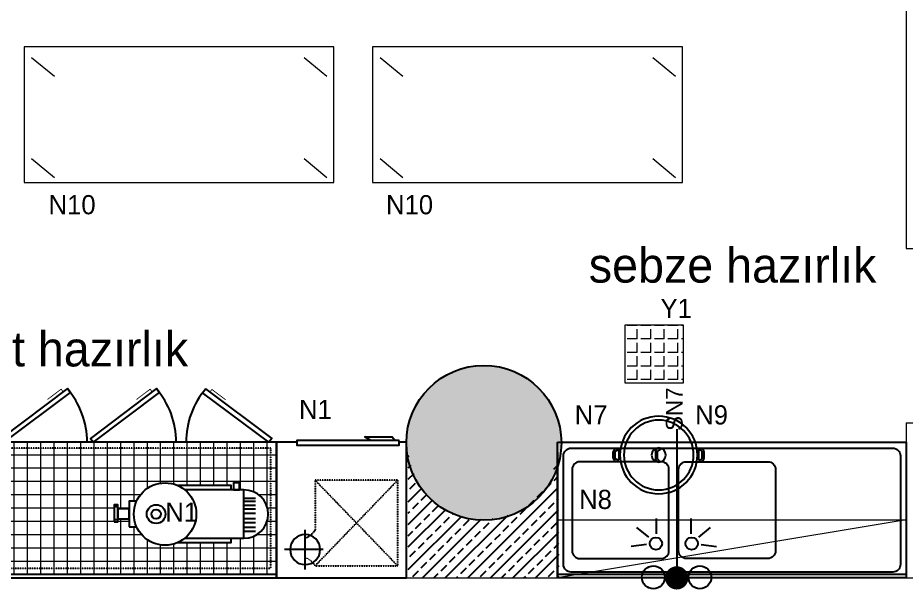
# Model space of a CAD drawing. Header units: centimetres. Extents: x -72470 to -43129, y -18750 to -16337.
# Drawn here: x -46881.9 to -46423.2, y -17407.3 to -17107.6 of the extents above; entities that cross this region are included whole.
import ezdxf

# ---------------------------------------------------------------- set-up
doc = ezdxf.new("R2010")
doc.units = ezdxf.units.CM
doc.header["$MEASUREMENT"] = 0
for name, pattern in [('DASHDOT', [25.399999999999995, 12.7, -6.349999999999998, 0, -6.349999999999998]), ('Dashed', [0.0056444444656372, 0.0028222222328186, -0.0028222222328186]), ('DUZ', [0])]:
    doc.linetypes.add(name, pattern=pattern)
doc.layers.get('0').update_dxf_attribs({"linetype": 'DUZ', "lineweight": 0})
for name, color, linetype in [('002 Çizgi', 7, 'Continuous'), ('11-021_500-BLOK A-str_zemin_kat$0$2DKOLON', 4, 'Continuous'), ('11-021_500-BLOK A-str_zemin_kat$0$2DTARAMA1', 253, 'Continuous'), ('11-021_500-BLOK B-str_zemin_kat$0$2DKOLON', 4, 'Continuous'), ('11-021_500-BLOK B-str_zemin_kat$0$2DTARAMA1', 253, 'Continuous'), ('CIHAZ', 2, 'Continuous'), ('Kıtc-002 Çizgi', 7, 'Continuous'), ('S2000-002 Çizgi', 7, 'Continuous'), ('S2000-019 Su Tes İşaretler', 5, 'Continuous'), ('SIH', 4, 'Continuous'), ('SU', 152, 'Continuous'), ('wall', 4, 'Continuous')]:
    doc.layers.add(name, color=color, linetype=linetype)
doc.layers.add('TEFRIS', color=30, linetype='Continuous', lineweight=9)
doc.styles.add('TAKSİM', font='GOTHIC.TTF', dxfattribs={"height": 20})

# ---------------------------------------------------------------- blocks, each defined once
blk = doc.blocks.new('A$C4A433252')
at = {"layer": 'S2000-002 Çizgi'}
for points in [[(61.53216344448811, 28.60264249656075), (64.75661477367976, 28.60264249656075), (64.75661477367976, 32.22882749472774), (61.53216344448811, 32.22882749472774)], [(-2.5558138077e-06, 12.09571986222363), (1.783050320527763, 12.09571986222363), (1.783050320527763, 20.93918844882773), (-2.5558138077e-06, 20.93918844882773)], [(1.783050320527763, 13.70673981726668), (7.74941911575388, 13.70673981726668), (7.74941911575388, 18.84829182598287), (1.783050320527763, 18.84829182598287)]]:
    blk.add_lwpolyline(points, close=True, dxfattribs=at)
for points in [[(60.34403425485653, 28.6222470033531), (60.34403425485653, 30.81981017309045), (32.89109184880818, 30.81981017309045)], [(36.44692856374786, 3.622247003353095), (66.99445982031193, 3.622247003353095), (66.99445982031193, 28.6222470033531), (36.44692856374786, 28.6222470033531)], [(66.99445982031193, 24.39169648196866), (73.01926600373191, 24.39169648196866)], [(1.783050320527763, 19.80804787529769), (-2.5558138077e-06, 19.80804787529769)], [(11.58695970967801, 22.79227670865657), (7.74941911575388, 22.79227670865657), (7.74941911575388, 9.452217298049616)], [(66.99445982031193, 22.78005780043486), (73.01926600373191, 22.78005780043486)], [(66.99445982031193, 20.76550877008913), (73.01926600373191, 20.76550877008913)], [(66.99445982031193, 18.75096245345594), (73.01926600373191, 18.75096245345594)], [(66.99445982031193, 16.5349582487047), (73.01926600373191, 16.5349582487047)], [(66.99445982031193, 13.91604640885407), (73.01926600373191, 13.91604640885407)], [(1.783050320527763, 13.22686043575322), (-2.5558138077e-06, 13.22686043575322)], [(7.74941911575388, 9.452217298049616), (11.58695970967801, 9.452217298049616)], [(66.99445982031193, 11.70004491781537), (73.01926600373191, 11.70004491781537)], [(66.99445982031193, 9.282588252370717), (73.01926600373191, 9.282588252370717)], [(66.99445982031193, 7.268039222024982), (73.01926600373191, 7.268039222024982)], [(32.89109184880818, 1.424683833615745), (60.34403425485653, 1.424683833615745), (60.34403425485653, 3.622247003353095)]]:
    blk.add_lwpolyline(points, dxfattribs=at)
for centre, radius in [((26.26474871737082, 16.12224700335309), 16.12224508013605), ((21.62960619647856, 16.12224700335309), 4.836676993788386), ((21.62960619647856, 16.12224700335309), 2.418340424531379)]:
    blk.add_circle(centre, radius, dxfattribs=at)
blk.add_arc((66.99445982031193, 16.12224700335309), 12.5, 270, 90, dxfattribs=at)
blk = doc.blocks.new('188-70')
at = {"layer": '002 Çizgi', "color": 7}
blk.add_line((24.32586168855778, -110.0460483423885), (24.32586168855778, 77.95395165761147), dxfattribs=at)
for points in [[(-71.33921312315215, 41.26263230040422), (-45.7278760982299, 75.49159541346671), (-43.67413831144222, 73.95491519197094), (-69.28547533637175, 39.72595207890481)], [(-43.67413831144222, -110.0460483423885), (26.32586168855778, -110.0460483423885), (26.32586168855778, 77.95395165761147), (-43.67413831144222, 77.95395165761147)], [(-71.4896948098467, 15.89495644267663), (-45.72076712935814, -18.21552385587347), (-43.67413831144222, -16.66938819504503), (-69.44306599193078, 17.44109210350507)], [(-71.4896948098467, -30.08271823235918), (-45.72076712935814, -64.19319853090929), (-43.67413831144222, -62.64706287008084), (-69.44306599193078, -28.53658257153074)], [(-40.64799959598167, -93.60606304338216), (-40.47596986266581, -92.14906812416302), (-40.02243692937191, -90.44697125591483), (-39.38123519609508, -88.58147308831394), (-38.64619906283042, -86.63427427104034), (-37.91116292956576, -84.68707545376674), (-37.26996119629621, -82.82157728616585), (-36.81642826300231, -81.11948041791766), (-36.64439852968644, -79.66248549869852), (-36.81642826300231, -78.5186764032369), (-37.26996119629621, -77.70166990648067), (-37.91116292957304, -77.21146600842258), (-38.6461990628377, -77.04806470907351), (-39.38123519610235, -77.21146600842258), (-40.02243692937191, -77.70166990647704), (-40.47596986266581, -78.5186764032369), (-40.64799959598167, -79.66248549869852), (-40.47596986266581, -81.11948041791766), (-40.02243692937191, -82.82157728616585), (-39.38123519609508, -84.68707545376674), (-38.64619906283042, -86.63427427104034), (-37.91116292956576, -88.58147308831394), (-37.26996119629621, -90.44697125591483), (-36.81642826300231, -92.14906812415938), (-36.64439852968644, -93.60606304338216), (-36.81642826300231, -94.74987213884378), (-37.26996119629621, -95.5668786356), (-37.91116292957304, -96.0570825336581), (-38.6461990628377, -96.22048383300717), (-39.38123519610235, -96.0570825336581), (-40.02243692937191, -95.5668786356), (-40.47596986266581, -94.74987213884378)]]:
    blk.add_lwpolyline(points, close=True, dxfattribs=at)
at = {"layer": '002 Çizgi', "color": 7, "linetype": 'Dashed'}
blk.add_lwpolyline([(21.32586168855778, -62.04604834238853), (21.32586168855778, 74.95395165761147), (-40.67413831144222, 74.95395165761147), (-40.67413831144222, -62.04604834238853)], close=True, dxfattribs=at)
at = {"layer": '002 Çizgi', "color": 7, "const_width": 0.4275}
for points in [[(-69.65403173668892, 43.51483848003772), (-70.97744480604888, 44.50506357189079), (-66.74652167000022, 50.15959507164007), (-65.6631906057446, 51.6074421325502)], [(-69.7941442326046, 13.65054622595562), (-71.11297633629147, 12.65422812063844), (-66.85601965306705, 7.019269659213023), (-65.76602267940325, 5.57643428954907)], [(-69.7941442326046, -32.32712844908019), (-71.11297633629147, -33.32344655439738), (-66.85601965306705, -38.95840501582643), (-65.76602267940325, -40.40124038548674)]]:
    blk.add_lwpolyline(points, dxfattribs=at)
at = {"layer": '002 Çizgi', "color": 7}
blk.add_lwpolyline([(24.32586168855778, -65.04604834238853), (-43.67413831144222, -65.04604834238853)], dxfattribs=at)
for points in [[(-33.338274044836, -73.04291471877514), (-33.338274044836, -99.71471313812071, 1), (-28.99247005337384, -99.71471313812071)], [(-28.99247005337384, -99.71471313812071), (-28.99247005337384, -73.04291471877514, -1), (-24.64666606191895, -73.04291471877514)]]:
    blk.add_lwpolyline(points, format="xyb", dxfattribs=at)
for centre, radius, start, end in [((-43.67413831144222, 73.95491519197094), 42.74999999999995, 229.7550348337713, 270), ((-43.67413831144222, -16.66938819504503), 42.74999999999999, 90, 130.5092126637801), ((-43.67413831144222, -62.64706287008084), 42.74999999999999, 90, 130.5092126637801)]:
    blk.add_arc(centre, radius, start, end, dxfattribs=at)
blk = doc.blocks.new('A$C53E03B34')
at = {"layer": 'Kıtc-002 Çizgi'}
for points in [[(3.736430210657999, 16.55474728873923), (1.999989551146424, 16.55474728873923, -0.4142135623730951), (-1.04488535726e-05, 18.55474728873923), (-1.04488535726e-05, 21.44523591158395, -0.4142135623730951), (1.999989551146424, 23.44523591158395), (3.736430210657999, 23.44523591158395)], [(43.13847541821451, 16.55474728873923), (44.87491607772605, 16.55474728873923, 0.4142135623730951), (46.87491607772606, 18.55474728873923), (46.87491607772606, 21.44523591158395, 0.4142135623730951), (44.87491607772605, 23.44523591158395), (43.13847541821451, 23.44523591158395)]]:
    blk.add_lwpolyline(points, format="xyb", dxfattribs=at)
for points in [[(22.07994261973363, 23.39970838445152), (24.16013736147579, 21.79056447975927), (24.16013736147579, 18.12031287973877), (22.74916513575409, 16.40455446213855)], [(23.49386673252957, 23.65446401759436), (25.16013736147579, 22.25665975957964), (25.16013736147579, 17.69347458119227), (23.75556937802139, 16.34792002827453)]]:
    blk.add_lwpolyline(points, dxfattribs=at)
for points in [[(2.829431830543397, 17.55474728873923), (1.999989551146424, 17.55474728873923, -0.4142135623730993), (0.9999895511464274, 18.55474728873923), (0.9999895511464274, 21.44523591158395, -0.4142135623731038), (1.999989551146424, 22.44523591158395), (2.829431830543397, 22.44523591158395)], [(44.04547379832911, 17.55474728873923), (44.87491607772605, 17.55474728873923, 0.4142135623730993), (45.87491607772608, 18.55474728873923), (45.87491607772608, 21.44523591158395, 0.4142135623731038), (44.87491607772605, 22.44523591158395), (44.04547379832911, 22.44523591158395)]]:
    blk.add_lwpolyline(points, format="xyb", close=True, dxfattribs=at)
for radius in [20, 18, 3.660725084202026]:
    blk.add_circle((23.43745281443625, 19.99999160016159), radius, dxfattribs=at)
blk = doc.blocks.new('A$C5B5611F4')
at = {"layer": 'CIHAZ', "color": 1}
for p, q in [((14.73433841587575, 68.46761854331544), (14.73433841587575, 47.91930797332088)), ((24.09093439983735, 58.19346325831839), (3.982544617469102, 58.19346325831839))]:
    blk.add_line(p, q, dxfattribs=at)
at = {"layer": 'CIHAZ', "color": 5, "linetype": 'Dashed'}
for p, q in [((19.81749012649561, 66.6580059789485), (62.61512831721622, 22.28394089994254)), ((62.61512831721622, 66.6580059789485), (19.81749012649561, 22.28394089994254))]:
    blk.add_line(p, q, dxfattribs=at)
at = {"layer": 'CIHAZ', "color": 5}
for points in [[(63.20360101332789, 1.822599528354203), (10.36053938909026, 1.822599528354203), (10.36053938909026, 4.321503037158436), (63.20360101332789, 4.321503037158436)], [(61.20360101332789, 1.822599528354203), (48.5961299984774, 1.822599528354203), (45.5961299984774, -5.8188888943e-06), (59.5961299984774, -5.8188888943e-06)]]:
    blk.add_lwpolyline(points, close=True, dxfattribs=at)
at = {"layer": 'CIHAZ', "color": 1}
blk.add_circle((14.73433841587575, 58.19346325831839), 7.758035706010048, dxfattribs=at)
at = {"layer": 'S2000-002 Çizgi', "linetype": 'Dashed'}
for p, q in [((19.81749012649561, 66.6580059789485), (62.61512831721622, 66.6580059789485)), ((62.61512831721622, 66.6580059789485), (62.61512831721622, 22.28394089994254)), ((19.81749012649561, 22.28394089994254), (19.81749012649561, 48.05007444388684)), ((62.61512831721622, 22.28394089994254), (19.81749012649561, 22.28394089994254))]:
    blk.add_line(p, q, dxfattribs=at)
at = {"layer": 'S2000-002 Çizgi'}
blk.add_lwpolyline([(10.36053938909026, 2.813747483875431), (4.7521225497e-06, 2.813747483875431), (4.7521225497e-06, 72.81374748387543), (67.00000475212255, 72.81374748387543), (67.00000475212255, 2.813747483875431), (63.20360101332789, 2.813747483875431)], dxfattribs=at)
at = {"layer": 'S2000-002 Çizgi', "linetype": 'Dashed'}
for centre, radius, start, end in [((11.59975860845043, 71.22130393240832), 9.399723374371668, 291.2079427881586, 330.9566305499486), ((10.99552973916797, 43.0200138398659), 10.15522007421278, 29.69070431364409, 66.77515045045837)]:
    blk.add_arc(centre, radius, start, end, dxfattribs=at)
blk = doc.blocks.new('A$C7E7D3E18')
at = {"layer": 'SIH', "linetype": 'Continuous', "const_width": 6}
blk.add_lwpolyline([(3.000007937805094, 6.00000349876359, 1), (9.000007937805094, 6.00000349876359, 1)], format="xyb", close=True, dxfattribs=at)
blk = doc.blocks.new('A$C6E87713E')
at = {"layer": 'S2000-019 Su Tes İşaretler'}
for centre in [(5.893434410694681, 6.30485435639639), (29.88815123108907, 6.30485435639639)]:
    blk.add_circle(centre, 5.893467255915311, dxfattribs=at)
blk.add_blockref('A$C7E7D3E18', (11.94957396746213, 9.586591659171972e-06))

msp = doc.modelspace()

# ---------------------------------------------------------------- hatches: boundary and pattern name
h = msp.add_hatch()
h.set_pattern_fill('ANGLE', color=256, angle=450.0000000000001)
h.set_pattern_definition([(90, (-40939.18000254384, -19592.46776802886), (-6.985, -1.041065586058513e-14), [5.079999999999997, -1.904999999999999]), (180, (-40939.18000254384, -19592.46776802886), (9.633499743347519e-15, -6.985), [5.079999999999996, -1.904999999999999])])
h.paths.add_polyline_path([(-46538.324982297, -17296.17007536314), (-46538.324982297, -17266.17007536314), (-46568.324982297, -17266.17007536314), (-46568.324982297, -17296.17007536314)])
at = {"layer": '11-021_500-BLOK A-str_zemin_kat$0$2DTARAMA1'}
h = msp.add_hatch(dxfattribs=at)
h.set_pattern_fill('ANSI33', color=256, scale=33)
h.set_pattern_definition([(45, (15263.54092261166, -134.3036548200034), (-5.833630944789017, 5.833630944789017), []), (45, (15269.37455354666, -134.3036548200034), (-5.833630944789017, 5.833630944789017), [4.125, -2.0625])])
edge = h.paths.add_edge_path()
edge.add_arc((-46641.6186708352, -17327.8492407714), 38.66982171896169, 178.4314235060534, 353.87382003660406, ccw=False)
edge.add_line((-46680.27400212696, -17326.79071609032), (-46680.27400212696, -17396.79071609032))
edge.add_line((-46680.27400212696, -17396.79071609032), (-46602.20445499528, -17396.79071609032))
edge.add_line((-46602.20445499528, -17396.79071609032), (-46603.16968142945, -17331.97602225973))
at = {"layer": '11-021_500-BLOK B-str_zemin_kat$0$2DTARAMA1'}
h = msp.add_hatch(dxfattribs=at)
h.set_pattern_fill('ANSI33', color=256, scale=100)
h.set_pattern_definition([(45, (-405862.5769596087, -192797.8366478115), (-17.67766952966369, 17.67766952966369), []), (45, (-405844.8992901087, -192797.8366478115), (-17.67766952966369, 17.67766952966369), [12.5, -6.25])])
edge = h.paths.add_edge_path()
edge.add_arc((-45801.23922856113, -17327.06709915656), 40, 0, 360)
edge = h.paths.add_edge_path()
edge.add_arc((-46641.23922856113, -17327.06709915656), 40, 0, 360)
edge = h.paths.add_edge_path()
edge.add_arc((-47481.23922856113, -17327.06709915656), 40, 0, 360)
edge = h.paths.add_edge_path()
edge.add_arc((-48321.23922856113, -17327.06709915656), 40, 0, 360)
h.paths.add_polyline_path([(-47188.76778789588, -17161.40367938066), (-47015.01130767762, -17161.40367938066), (-47015.01130767762, -17115.45211048573), (-47188.76778789588, -17115.45211048573)], flags=9)
h.paths.add_polyline_path([(-46335.55883044757, -17161.42925918975), (-46161.79211830565, -17161.42925918975), (-46161.79211830565, -17115.44699452401), (-46335.55883044757, -17115.44699452401)], flags=9)
h.paths.add_polyline_path([(-48028.77290385771, -17161.42925918975), (-47873.65284928739, -17161.42925918975), (-47873.65284928739, -17115.44699452401), (-48028.77290385771, -17115.44699452401)], flags=9)
edge = h.paths.add_edge_path()
edge.add_arc((-49161.23922856113, -17327.06709915656), 40, 0, 360)
edge = h.paths.add_edge_path()
edge.add_arc((-47481.23922856113, -18167.06709915656), 40, 0, 360)
edge = h.paths.add_edge_path()
edge.add_arc((-46641.23922856113, -18167.06709915656), 40, 0, 360)
edge = h.paths.add_edge_path()
edge.add_arc((-45801.23922856113, -18167.06709915656), 40, 0, 360)
at = {"layer": 'TEFRIS', "linetype": 'Continuous'}
h = msp.add_hatch(dxfattribs=at)
h.set_pattern_fill('ANSI37', color=0, scale=55, angle=45)
h.set_pattern_definition([(90, (15197.50614904582, -159.4245436185192), (-6.875000000000001, 0), []), (180, (15197.50614904582, -159.4245436185192), (-8.881784197001252e-16, -6.875), [])])
edge = h.paths.add_edge_path()
edge.add_line((-46748.23922856113, -17326.79071554727), (-46936.23922856113, -17326.79071554727))
edge.add_line((-46936.23922856113, -17326.79071554727), (-46936.23922856113, -17394.79071554727))
edge.add_line((-46936.23922856113, -17394.79071554727), (-46748.23922856113, -17394.79071554727))
edge.add_line((-46748.23922856113, -17394.79071554727), (-46748.23922856113, -17372.8567295785))
edge.add_arc((-46708.25343590819, -17371.79071554735), 39.99999999997819, 179.9999999998541, 181.5271334307395, ccw=False)
edge.add_arc((-46708.25343590819, -17371.79071554715), 39.99999999997817, 178.4728665692605, 180.0000000001459, ccw=False)
edge.add_line((-46748.23922856113, -17370.724701516), (-46748.23922856113, -17326.79071554727))
edge = h.paths.add_edge_path(flags=16)
edge.add_line((-46799.19613883866, -17349.13921058942), (-46771.74319643262, -17349.13921058942))
edge.add_line((-46771.74319643262, -17349.13921058942), (-46771.74319643262, -17351.33677375916))
edge.add_line((-46771.74319643262, -17351.33677375916), (-46770.55506724298, -17351.33677375916))
edge.add_line((-46770.55506724298, -17351.33677375916), (-46770.55506724298, -17347.73019326779))
edge.add_line((-46770.55506724298, -17347.73019326779), (-46767.33061591379, -17347.73019326779))
edge.add_line((-46767.33061591379, -17347.73019326779), (-46767.33061591379, -17351.33677375916))
edge.add_line((-46767.33061591379, -17351.33677375916), (-46765.09277086716, -17351.33677375916))
edge.add_arc((-46765.09277086716, -17363.83677375916), 12.5, -90, 90, ccw=False)
edge.add_line((-46765.09277086716, -17376.33677375916), (-46771.74319643262, -17376.33677375916))
edge.add_line((-46771.74319643262, -17376.33677375916), (-46771.74319643262, -17378.5343369289))
edge.add_line((-46771.74319643262, -17378.5343369289), (-46799.19613883866, -17378.5343369289))
edge.add_arc((-46805.8224819701, -17363.83677375916), 16.1222450801401, 204.4384788206849, 294.2680601347226, ccw=False)
edge.add_line((-46820.50027097779, -17370.50680346446), (-46824.33781157172, -17370.50680346446))
edge.add_line((-46824.33781157172, -17370.50680346446), (-46824.33781157172, -17366.25228094525))
edge.add_line((-46824.33781157172, -17366.25228094525), (-46830.30418036695, -17366.25228094525))
edge.add_line((-46830.30418036695, -17366.25228094525), (-46830.30418036695, -17367.86330090029))
edge.add_line((-46830.30418036695, -17367.86330090029), (-46832.08723324328, -17367.86330090029))
edge.add_line((-46832.08723324328, -17367.86330090029), (-46832.08723324328, -17359.01983231369))
edge.add_line((-46832.08723324328, -17359.01983231369), (-46830.30418036695, -17359.01983231369))
edge.add_line((-46830.30418036695, -17359.01983231369), (-46830.30418036695, -17361.11072893653))
edge.add_line((-46830.30418036695, -17361.11072893653), (-46824.33781157172, -17361.11072893653))
edge.add_line((-46824.33781157172, -17361.11072893653), (-46824.33781157172, -17357.16674405386))
edge.add_line((-46824.33781157172, -17357.16674405386), (-46820.50027097779, -17357.16674405386))
edge.add_arc((-46805.8224819701, -17363.83677375917), 16.12224508013677, 65.73193986527741, 155.5615211793151, ccw=False)
edge = h.paths.add_edge_path(flags=0)
edge.add_arc((-46810.457624491, -17363.83677375916), 4.836676993785659, 0, 360)
edge = h.paths.add_edge_path(flags=0)
edge.add_arc((-46810.457624491, -17363.83677375917), 2.418340424534108, 0, 360)

# ---------------------------------------------------------------- linework, layer by layer
msp.add_lwpolyline([(-46538.324982297, -17266.17007536314), (-46538.324982297, -17296.17007536314), (-46568.324982297, -17296.17007536314), (-46568.324982297, -17266.17007536314)], close=True)
at = {"layer": '11-021_500-BLOK A-str_zemin_kat$0$2DKOLON'}
msp.add_line((-46603.16968142945, -17331.97602225973), (-46603.16968142945, -17396.79071609032), dxfattribs=at)
at = {"layer": '11-021_500-BLOK B-str_zemin_kat$0$2DKOLON', "linetype": 'Continuous'}
msp.add_circle((-46641.23922856113, -17327.06709915656), 40, dxfattribs=at)
at = {"layer": 'S2000-002 Çizgi'}
for p, q in [((-46552.18851981141, -17374.08053752676), (-46552.18851981141, -17366.18998049665)), ((-46534.15084304748, -17374.08053752676), (-46534.15084304748, -17366.18998049665)), ((-46556.09717476262, -17375.74361590401), (-46562.19486233236, -17370.73571249566)), ((-46530.24218809627, -17375.74361590401), (-46524.14450052653, -17370.73571249566)), ((-46557.32735755314, -17379.55285810251), (-46565.13907059169, -17380.66552590952)), ((-46529.01200530575, -17379.55285810251), (-46521.2002922672, -17380.66552590952))]:
    msp.add_line(p, q, dxfattribs=at)
for points in [[(-46603.16968142945, -17326.79071609033), (-46423.16968142945, -17326.79071609033), (-46423.16968142945, -17396.79071609033), (-46603.16968142945, -17396.79071609032)], [(-46603.16968142945, -17394.79071609033), (-46423.16968142945, -17394.79071609033), (-46423.16968142945, -17396.79071609033), (-46603.16968142945, -17396.79071609032)]]:
    msp.add_lwpolyline(points, close=True, dxfattribs=at)
for points in [[(-46596.16968142945, -17329.79071609033), (-46430.16968142945, -17329.79071609033, -0.4142135623730919), (-46426.16968142945, -17333.79071609033), (-46426.16968142945, -17389.79071609033, -0.4142135623731057), (-46430.16968142945, -17393.79071609033), (-46596.16968142945, -17393.79071609033, -0.4142135623730951), (-46600.16968142945, -17389.79071609033), (-46600.16968142945, -17333.79071609033, -0.4142135623730844)], [(-46549.66968142945, -17336.79071609033), (-46591.66968142945, -17336.79071609033, 0.4142135623730951), (-46595.66968142945, -17340.79071609033), (-46595.66968142945, -17382.79071609033, 0.4142135623730951), (-46591.66968142945, -17386.79071609033), (-46549.66968142945, -17386.79071609033, 0.4142135623730951), (-46545.66968142945, -17382.79071609033), (-46545.66968142945, -17340.79071609033, 0.4142135623730951)], [(-46536.66968142945, -17336.79071609033), (-46494.66968142945, -17336.79071609033, -0.4142135623730951), (-46490.66968142945, -17340.79071609033), (-46490.66968142945, -17382.79071609033, -0.4142135623730951), (-46494.66968142945, -17386.79071609033), (-46536.66968142945, -17386.79071609033, -0.4142135623730951), (-46540.66968142945, -17382.79071609033), (-46540.66968142945, -17340.79071609033, -0.4142135623730951)]]:
    msp.add_lwpolyline(points, format="xyb", close=True, dxfattribs=at)
for centre in [(-46552.3838894518, -17379.04607265067), (-46533.95547340709, -17379.04607265067)]:
    msp.add_circle(centre, 3.187919533039349, dxfattribs=at)
at = {"layer": 'SU'}
msp.add_line((-46541.66155428862, -17319.92173455861), (-46541.66155428862, -17396.79071609033), dxfattribs=at)
at = {"layer": 'TEFRIS', "color": 0, "linetype": 'Continuous'}
for p, q in [((-46423.16968142945, -16908.58765261027), (-46423.16968142945, -17226.79071609033)), ((-46874.73641555083, -17128.09520855474), (-46863.00625301788, -17137.80752821637)), ((-46734.08454704264, -17128.09520855474), (-46722.35438450969, -17137.80752821637)), ((-46694.73641555083, -17128.09520855474), (-46683.00625301788, -17137.80752821637)), ((-46554.08454704264, -17128.09520855474), (-46542.35438450969, -17137.80752821637)), ((-46874.73641555083, -17180.30470445807), (-46863.00625301788, -17190.0170241197)), ((-46734.08454704264, -17180.30470445807), (-46722.35438450969, -17190.0170241197)), ((-46694.73641555083, -17180.30470445807), (-46683.00625301788, -17190.0170241197)), ((-46554.08454704264, -17180.30470445807), (-46542.35438450969, -17190.0170241197)), ((-46423.16968142944, -17226.79071609033), (-46408.16968142945, -17226.79071609033)), ((-46423.16968142944, -17316.79071609033), (-46423.16968142945, -17396.79071609033)), ((-46423.16968142945, -17316.79071609033), (-46408.16968142945, -17316.79071609033)), ((-46423.16968142945, -17366.79071609032), (-46603.16968142945, -17396.79071609032)), ((-47044.00506711176, -17396.79071609032), (-45834.89223296918, -17396.79071609032))]:
    msp.add_line(p, q, dxfattribs=at)
for points in [[(-46878.66807524403, -17192.63134550793), (-46718.66807524403, -17192.63134550793), (-46718.66807524403, -17122.63134550793), (-46878.66807524403, -17122.63134550793)], [(-46698.66807524403, -17192.63134550793), (-46538.66807524403, -17192.63134550793), (-46538.66807524403, -17122.63134550793), (-46698.66807524403, -17122.63134550793)], [(-46423.16968142945, -17396.79071609032), (-46603.16968142945, -17396.79071609032), (-46603.16968142945, -17366.79071609032), (-46423.16968142945, -17366.79071609032)]]:
    msp.add_lwpolyline(points, close=True, dxfattribs=at)

# ---------------------------------------------------------------- block references
at = {"layer": 'S2000-002 Çizgi', "rotation": 270}
msp.add_blockref('188-70', (-46826.19318021874, -17370.46485440177), dxfattribs=at)
at = {"layer": 'S2000-002 Çizgi', "xscale": -1}
msp.add_blockref('A$C53E03B34', (-46527.53120601123, -17353.34546337906), dxfattribs=at)
at = {"layer": 'S2000-002 Çizgi', "xscale": -1, "rotation": 180}
msp.add_blockref('A$C5B5611F4', (-46748.23923331325, -17323.97696860645), dxfattribs=at)
at = {"layer": 'S2000-002 Çizgi'}
msp.add_blockref('A$C4A433252', (-46832.08723068747, -17379.95902076252), dxfattribs=at)
at = {"layer": 'wall', "color": 0, "linetype": 'DASHDOT'}
msp.add_blockref('A$C6E87713E', (-46559.61113619389, -17402.79072917567), dxfattribs=at)

# ---------------------------------------------------------------- texts
at = {"style": 'TAKSİM'}
for s, height, p in [('N10', 9.9, (-46865.9867118882, -17209.05439069029, -0.0008635203109835583)), ('N10', 9.9, (-46691.74379955231, -17209.05439069029, -0.0008635203109835583)), ('sebze hazırlık', 18, (-46587.06185935991, -17244.33632541517)), ('Y1', 9.9, (-46550.03159702513, -17262.61645528438, -0.0008635203109835583)), ('et hazırlık', 18, (-46898.26589125408, -17287.59481861212)), ('N1', 9.9, (-46736.68357969724, -17314.7781308562, -0.0008635203109835583)), ('N9', 9.9, (-46532.13144861619, -17317.57947183407, -0.0008635203109835583)), ('N7', 9.9, (-46594.34489334509, -17317.57947183407, -0.0008635203109835583)), ('N8', 9.9, (-46592.06482974062, -17361.20859805423, -0.0008635203109835583)), ('N1', 9.9, (-46805.72226415755, -17367.80804237393, -0.0008635203109835583))]:
    msp.add_text(s, height=height, dxfattribs=at).set_placement(p)
at = {"layer": 'SU', "style": 'TAKSİM'}
msp.add_text('SN7', height=8.64, rotation=90, dxfattribs=at).set_placement((-46538.61312716977, -17320.91131222948))

doc.saveas('drawing.dxf')
